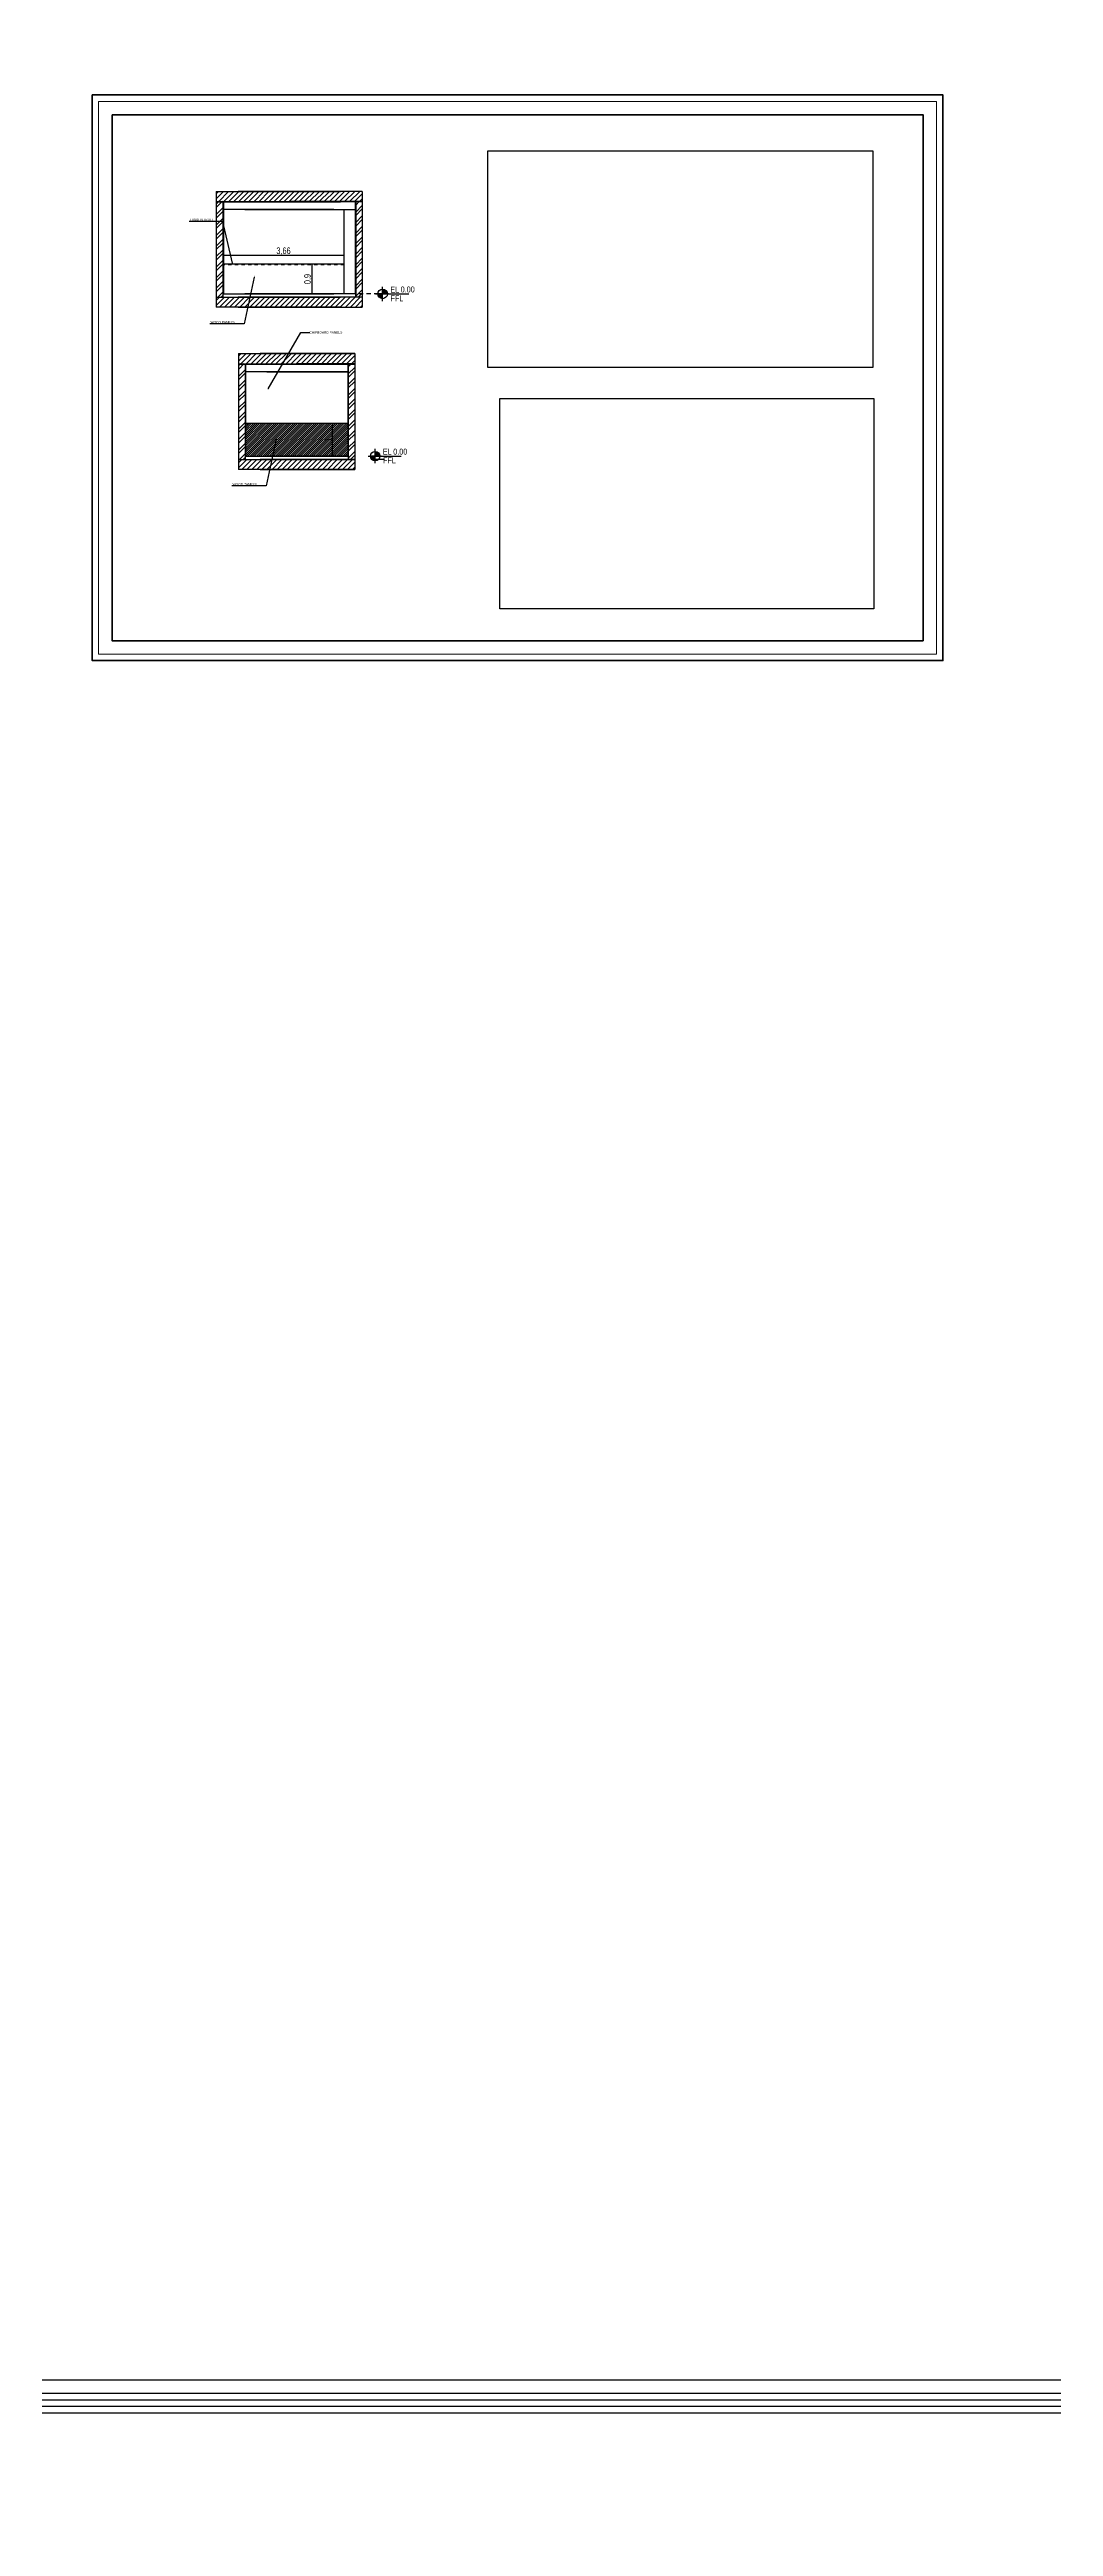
# Model space of a CAD drawing. Header units: inches. Extents: x -279 to 561, y -345 to 342.
# Drawn here: x -229.7 to -199.4, y -181.2 to -106.4 of the extents above; entities that cross this region are included whole.
import ezdxf
from ezdxf import colors
from ezdxf.entities.mleader import LeaderData, LeaderLine
from ezdxf.math import Vec2, Vec3

# ---------------------------------------------------------------- set-up
doc = ezdxf.new("R2010")
doc.units = ezdxf.units.IN
doc.header["$LTSCALE"] = 0.5
doc.header["$MEASUREMENT"] = 0
doc.linetypes.add('HIDDEN2', pattern=[0.1875, 0.125, -0.0625])
doc.linetypes.add('MV-X3EW$0$HIDDEN', pattern=[0.375, 0.25, -0.125])
for name, color, linetype in [('A-ANNO-LEVL-100', 7, 'Continuous'), ('CADER', 7, 'Continuous'), ('LIGHT', 2, 'Continuous'), ('MV-X3EW$0$M-HVAC-SLDF', 2, 'Continuous'), ('S-DIM', 7, 'Continuous'), ('TEXT', 3, 'Continuous'), ('WAL', 7, 'Continuous'), ('WATER', 50, 'Continuous')]:
    doc.layers.add(name, color=color, linetype=linetype)
doc.layers.add('G-ANNO-HLIN', color=5, linetype='Continuous', lineweight=50)
doc.styles.add('ROM', font='AGENCYR.TTF', dxfattribs={"width": 0.8})
doc.styles.get("Standard").update_dxf_attribs({"font": 'arial.ttf'})
doc.styles.add('T25-50', font='STENCIL.shx', dxfattribs={"height": 0.125})
doc.dimstyles.new('Copy(9) of ISO-25', dxfattribs={"dimtxt": 0.2, "dimasz": 0.02, "dimexe": 0.05, "dimexo": 0.05, "dimgap": 0.02, "dimtad": 1, "dimtxsty": 'ROM', "dimblk": 'ARCHTICK', "dimcen": 0.03, "dimse1": 1, "dimse2": 1, "dimclrd": 248, "dimclrt": 248, "dimadec": 0, "dimazin": 0, "dimtfac": 1, "dimtmove": 0, "dimatfit": 3, "dimldrblk": 'DOT', "dimfxl": 1, "dimarcsym": 0})
doc.dimstyles.get("Standard").update_dxf_attribs({"dimtxt": 0.18, "dimasz": 0.18, "dimexe": 0.18, "dimexo": 0.0625, "dimgap": 0.09, "dimtad": 0, "dimtih": 1, "dimtoh": 1, "dimzin": 0, "dimdsep": 46, "dimtxsty": 'Standard', "dimcen": 0.09, "dimadec": 0, "dimazin": 0, "dimtfac": 1, "dimtofl": 0, "dimtmove": 0, "dimatfit": 3, "dimfxl": 1, "dimtolj": 1, "dimtzin": 0, "dimarcsym": 0})
picture_1 = doc.add_image_def('image21.jpg', size_in_pixel=(3840, 2160))
picture_2 = doc.add_image_def('image23.jpg', size_in_pixel=(3840, 2160))
pattern_1 = [(45, (-389.48372, -96.70558), (-0.159099, 0.159099), []), (45, (-389.37766, -96.70558), (-0.159099, 0.159099), [])]

# ---------------------------------------------------------------- blocks, each defined once
blk = doc.blocks.new('*U473')
h = blk.add_hatch(color=256)
h.dxf.hatch_style = 1
h.paths.add_polyline_path([(0, 50), (0, 0), (50, 0, 0.414214)])
h.paths.add_polyline_path([(0, 0), (-50, 0, 0.414214), (0, -50)])
for p, q in [((-75, 0), (63, 0)), ((63, 0), (-50, 0)), ((0, -75), (0, 75)), ((0, 0), (275, 0))]:
    blk.add_line(p, q)
blk.add_circle((0, 0), 50)
at = {"style": 'T25-50', "width": 0.8}
for s, p in [('EL', (81, 15)), ('FFL', (83, -76))]:
    blk.add_text(s, height=62.5, dxfattribs=at).set_placement(p)
blk.add_attdef('LEVEL', (190, 16), '', height=62.5, dxfattribs=at)
blk = doc.blocks.new('_ArchTick')
at = {"color": 0, "linetype": 'ByBlock', "const_width": 0.15}
blk.add_lwpolyline([(-0.5, -0.5), (0.5, 0.5)], dxfattribs=at)
blk = doc.blocks.new('*D759')
at = {"layer": 'Defpoints', "color": 0, "transparency": 16777216}
for p in [(-448.912, -124.922), (-448.894, -124.922), (-448.894, -125.822)]:
    blk.add_point(p, dxfattribs=at)
at = {"layer": 'WAL', "color": 248, "lineweight": -2, "transparency": 16777216}
blk.add_line((-448.912, -125.822), (-448.912, -124.922), dxfattribs=at)
at = {"layer": 'WAL', "color": 248, "lineweight": -2, "transparency": 16777216, "xscale": 0.02, "yscale": 0.02, "zscale": 0.02}
for p, rotation in [((-448.912, -124.922), 90), ((-448.912, -125.822), 270)]:
    blk.add_blockref('_ArchTick', p, dxfattribs=dict(at, rotation=rotation))
at = {"layer": 'WAL', "color": 248, "transparency": 16777216, "insert": (-449.039, -125.372), "char_height": 0.2, "attachment_point": 5, "rotation": 90, "style": 'ROM'}
blk.add_mtext('0,9', dxfattribs=at)
blk = doc.blocks.new('_DOT')
at = {"color": 0, "linetype": 'ByBlock'}
blk.add_line((-0.5, 0), (-1, 0), dxfattribs=at)
at = {"color": 0, "linetype": 'ByBlock', "const_width": 0.5}
blk.add_lwpolyline([(-0.25, 0, 1), (0.25, 0, 1)], format="xyb", close=True, dxfattribs=at)
blk = doc.blocks.new('*D758')
at = {"layer": 'Defpoints', "color": 0, "transparency": 16777216}
for p in [(-451.611, -124.302), (-451.611, -124.661), (-447.952, -124.302)]:
    blk.add_point(p, dxfattribs=at)
at = {"layer": 'WAL', "color": 248, "lineweight": -2, "transparency": 16777216}
blk.add_line((-447.952, -124.661), (-451.611, -124.661), dxfattribs=at)
at = {"layer": 'WAL', "color": 248, "lineweight": -2, "transparency": 16777216, "xscale": 0.02, "yscale": 0.02, "zscale": 0.02, "rotation": 180}
blk.add_blockref('_ArchTick', (-451.611, -124.661), dxfattribs=at)
at = {"layer": 'WAL', "color": 248, "lineweight": -2, "transparency": 16777216, "xscale": 0.02, "yscale": 0.02, "zscale": 0.02}
blk.add_blockref('_ArchTick', (-447.952, -124.661), dxfattribs=at)
at = {"layer": 'WAL', "color": 248, "transparency": 16777216, "insert": (-449.781, -124.534), "char_height": 0.2, "attachment_point": 5, "style": 'ROM'}
blk.add_mtext('3,66', dxfattribs=at)
blk = doc.blocks.new('*D777')
at = {"layer": 'Defpoints', "color": 0, "transparency": 16777216}
for p in [(-450.236, -131.037), (-450.236, -132.037), (-449.315, -132.037)]:
    blk.add_point(p, dxfattribs=at)
at = {"layer": 'WAL', "color": 248, "lineweight": -2, "transparency": 16777216}
blk.add_line((-449.315, -131.037), (-449.315, -132.037), dxfattribs=at)
at = {"layer": 'WAL', "color": 248, "lineweight": -2, "transparency": 16777216, "xscale": 0.02, "yscale": 0.02, "zscale": 0.02}
for p, rotation in [((-449.315, -131.037), 90), ((-449.315, -132.037), 270)]:
    blk.add_blockref('_ArchTick', p, dxfattribs=dict(at, rotation=rotation))
at = {"layer": 'WAL', "color": 248, "transparency": 16777216, "insert": (-449.435, -131.537), "char_height": 0.2, "attachment_point": 5, "rotation": 90, "style": 'ROM'}
blk.add_mtext('1', dxfattribs=at)
blk = doc.blocks.new('*D1071')
at = {"color": 0, "linetype": 'ByBlock', "lineweight": -2, "transparency": 16777216}
for p, q in [((558.652, 342.279), (558.652, 342.473)), ((558.832, 342.293), (559.172, 342.293)), ((560.472, 342.293), (560.132, 342.293)), ((560.652, 342.279), (560.652, 342.473))]:
    blk.add_line(p, q, dxfattribs=at)
at = {"color": 0, "linetype": 'ByBlock', "transparency": 16777216}
for points in [[(558.832, 342.323), (558.832, 342.263), (558.652, 342.293)], [(560.472, 342.323), (560.472, 342.263), (560.652, 342.293)]]:
    blk.add_solid(points, dxfattribs=at)
at = {"layer": 'Defpoints', "color": 0, "linetype": 'ByBlock', "transparency": 16777216}
for p in [(558.652, 342.216), (560.652, 342.293), (560.652, 342.216)]:
    blk.add_point(p, dxfattribs=at)
at = {"layer": 'Defpoints', "color": 0, "ltscale": 0.5, "transparency": 16777216}
for p in [(-209.5, -305.36), (-209.5, -305.81), (-209.5, -305.81)]:
    blk.add_point(p, dxfattribs=at)
at = {"layer": 'S-DIM', "color": 0, "lineweight": -2, "ltscale": 0.5, "transparency": 16777216}
for p, q in [((-209.563, -305.36), (-209.68, -305.36)), ((-209.5, -305.18), (-209.5, -305)), ((-209.563, -305.81), (-209.68, -305.81)), ((-209.5, -305.99), (-209.5, -306.17))]:
    blk.add_line(p, q, dxfattribs=at)
at = {"layer": 'S-DIM', "color": 0, "ltscale": 0.5, "transparency": 16777216}
for points in [[(-209.53, -305.18), (-209.47, -305.18), (-209.5, -305.36)], [(-209.53, -305.99), (-209.47, -305.99), (-209.5, -305.81)]]:
    blk.add_solid(points, dxfattribs=at)
at = {"color": 0, "linetype": 'ByBlock', "transparency": 16777216, "insert": (559.652, 342.293), "char_height": 0.18, "attachment_point": 5}
blk.add_mtext('\\A1;2.0000', dxfattribs=at)
at = {"layer": 'S-DIM', "color": 0, "ltscale": 0.5, "transparency": 16777216, "insert": (-209.5, -305.585), "char_height": 0.18, "attachment_point": 5}
blk.add_mtext('\\A1;0.45', dxfattribs=at)
blk = doc.blocks.new('tttttttttttt')
at = {"linetype": 'Continuous', "lineweight": -3}
h = blk.add_hatch(dxfattribs=at)
h.set_pattern_fill('ANSI31', scale=0.86)
h.set_pattern_definition([(45, (-539.05836, 38.41324), (-0.07601398, 0.07601398), [])])
h.paths.add_polyline_path([(-447.4, -122.721), (-451.811, -122.73), (-451.811, -123.03), (-449.448, -123.021), (-444.833, -123.021), (-447.4, -123.021)])
h = blk.add_hatch(dxfattribs=at)
h.set_pattern_fill('ANSI32', scale=0.6)
h.set_pattern_definition(pattern_1)
h.paths.add_polyline_path([(-451.811, -125.922), (-451.611, -125.922), (-451.611, -123.022), (-451.811, -123.022)])
h = blk.add_hatch(dxfattribs=at)
h.set_pattern_fill('ANSI32', scale=0.6)
h.set_pattern_definition(pattern_1)
h.paths.add_polyline_path([(-447.4, -125.922), (-447.6, -125.922), (-447.6, -123.022), (-447.4, -123.022)])
h = blk.add_hatch(dxfattribs=at)
h.set_pattern_fill('ANSI31', scale=0.86)
h.set_pattern_definition([(45, (-350.33161, -96.70558), (-0.07601398, 0.07601398), [])])
h.paths.add_polyline_path([(-444.696, -125.922), (-451.811, -125.922), (-451.811, -126.222), (-447.4, -126.222), (-447.4, -125.922)])
for p, q in [((-451.811, -122.722), (-451.811, -126.222)), ((-451.811, -122.722), (-451.811, -126.222)), ((-451.811, -122.722), (-451.811, -126.222)), ((-451.811, -122.722), (-448.061, -122.722)), ((-451.811, -122.722), (-451.811, -126.222)), ((-447.4, -122.722), (-451.149, -122.722)), ((-447.4, -122.722), (-447.4, -126.222)), ((-447.4, -122.722), (-447.4, -126.222)), ((-447.4, -122.722), (-447.4, -126.222)), ((-447.4, -122.722), (-447.4, -126.222)), ((-451.811, -123.022), (-447.6, -123.04)), ((-447.4, -123.022), (-451.811, -123.04)), ((-451.611, -123.022), (-451.611, -125.922)), ((-451.611, -123.04), (-451.611, -125.922)), ((-451.609, -123.022), (-451.609, -125.922)), ((-451.597, -123.04), (-451.597, -125.822)), ((-448.261, -123.274), (-451.597, -123.274)), ((-450.949, -123.274), (-447.613, -123.274)), ((-447.952, -125.822), (-447.952, -123.274)), ((-447.613, -123.04), (-447.613, -125.822)), ((-447.601, -123.022), (-447.601, -125.922)), ((-447.6, -123.022), (-447.6, -125.922)), ((-447.6, -123.04), (-447.6, -125.922)), ((-447.952, -124.922), (-451.611, -124.922))]:
    blk.add_line(p, q)
at = {"color": 7}
for p, q in [((-451.811, -123.04), (-448.061, -123.04)), ((-447.4, -123.04), (-451.149, -123.04)), ((-451.611, -125.822), (-448.261, -125.822)), ((-447.6, -125.822), (-450.949, -125.822))]:
    blk.add_line(p, q, dxfattribs=at)
at = {"color": 7, "linetype": 'Continuous'}
for points in [[(-451.811, -125.922), (-448.061, -125.922)], [(-448.061, -126.222), (-451.811, -126.222)], [(-447.4, -125.922), (-451.149, -125.922)], [(-451.149, -126.222), (-447.4, -126.222)]]:
    blk.add_lwpolyline(points, dxfattribs=at)
at = {"layer": 'LIGHT', "color": 1, "linetype": 'HIDDEN2'}
blk.add_line((-447.952, -124.942), (-451.611, -124.942), dxfattribs=at)
at = {"layer": 'MV-X3EW$0$M-HVAC-SLDF', "color": 7, "linetype": 'MV-X3EW$0$HIDDEN'}
blk.add_line((-446.695, -125.822), (-447.618, -125.822), dxfattribs=at)
blk.add_line((-446.695, -125.822), (-447.618, -125.822), dxfattribs=at)
at = {"layer": 'A-ANNO-LEVL-100', "color": 7, "xscale": 0.002869115383497128, "yscale": 0.002869115383497128, "zscale": 0.002869115383497128}
blk.add_blockref('*U473', (-446.786, -125.822), dxfattribs=at).add_auto_attribs({'LEVEL': '0.00'})
at = {"layer": 'WAL'}
dim = blk.add_linear_dim(base=(-451.611, -124.661), p1=(-447.952, -124.302), p2=(-451.611, -124.302), dimstyle='Copy(9) of ISO-25', dxfattribs=at)
dim.commit()
dim.dimension.update_dxf_attribs({"geometry": '*D758', "text_midpoint": (-449.781, -124.534)})
dim = blk.add_linear_dim(base=(-448.912, -124.922), p1=(-448.894, -125.822), p2=(-448.894, -124.922), angle=90, dimstyle='Copy(9) of ISO-25', dxfattribs=at)
dim.commit()
dim.dimension.update_dxf_attribs({"geometry": '*D759', "text_midpoint": (-449.039, -125.372)})
at = {"layer": 'TEXT', "color": 7, "lineweight": 15, "ltscale": 8e-05}
ml = blk.add_multileader_mtext('Standard', dxfattribs=at)
ml.set_content('{\\W0.8;HIDDEN LIGHT}', color=7)
ml.set_leader_properties()
ml.build(insert=Vec2(0, 0))
ml.multileader.update_dxf_attribs({"text_right_attachment_type": 6, "dogleg_length": 0.2, "arrow_head_size": 0.05})
ctx = ml.context
ctx.base_point, ctx.char_height, ctx.arrow_head_size, ctx.landing_gap_size, ctx.plane_origin = Vec3(-452.612, -123.578), 0.07, 0.05, 0.09, Vec3(-453.866, -125.608)
ctx.right_attachment, ctx.text_align_type = 6, 1
notes = []
notes.append((ctx, [(0, (1, 1, 0), (-451.612, -123.627), (-1, 0), 0.276, [(0, [(-451.314, -124.942)], 0, [])])]))
ctx.mtext.insert, ctx.mtext.alignment, ctx.mtext.flow_direction = Vec3(-452.249, -123.543), 2, 5
ml = blk.add_multileader_mtext('Standard', dxfattribs=at)
ml.set_content('{\\W0.8;WOOD PANELS}', color=7)
ml.set_leader_properties()
ml.build(insert=Vec2(0, 0))
ml.multileader.update_dxf_attribs({"text_right_attachment_type": 6, "dogleg_length": 0.2, "arrow_head_size": 0.05})
ctx = ml.context
ctx.base_point, ctx.char_height, ctx.arrow_head_size, ctx.landing_gap_size, ctx.plane_origin = Vec3(-452.001, -126.673), 0.07, 0.05, 0.09, Vec3(-452.15, -125.059)
ctx.right_attachment, ctx.text_align_type = 6, 1
notes.append((ctx, [(0, (1, 1, 0), (-450.967, -126.721), (-1, 0), 0.276, [(0, [(-450.655, -125.263)], 0, [])])]))
ctx.mtext.insert, ctx.mtext.alignment, ctx.mtext.flow_direction = Vec3(-451.622, -126.637), 2, 5
for ctx, leaders in notes:
    for number, flags, end, landing, length, lines in leaders:
        leader = LeaderData()
        leader.index, (leader.has_last_leader_line, leader.has_dogleg_vector, leader.attachment_direction) = number, flags
        leader.last_leader_point, leader.dogleg_vector, leader.dogleg_length = Vec3(end), Vec3(landing), length
        for number, points, colour, breaks in lines:
            line = LeaderLine()
            line.index, line.vertices, line.color, line.breaks = number, Vec3.list(points), colors.encode_raw_color(colour), breaks
            leader.lines.append(line)
        ctx.leaders.append(leader)
blk = doc.blocks.new('fdddddddddddd')
at = {"linetype": 'Continuous', "lineweight": -3}
h = blk.add_hatch(dxfattribs=at)
h.set_pattern_fill('ANSI31', scale=0.86)
h.set_pattern_definition([(45, (-539.39514, 32.19842), (-0.07601398, 0.07601398), [])])
h.paths.add_polyline_path([(-448.63, -128.936), (-452.147, -128.945), (-452.147, -129.245), (-449.785, -129.236), (-445.17, -129.236), (-448.63, -129.236)])
h = blk.add_hatch(dxfattribs=at)
h.set_pattern_fill('ANSI32', scale=0.6)
h.set_pattern_definition([(45, (-389.8205, -102.9204), (-0.159099, 0.159099), []), (45, (-389.71444, -102.9204), (-0.159099, 0.159099), [])])
h.paths.add_polyline_path([(-452.147, -132.137), (-451.947, -132.137), (-451.947, -129.237), (-452.147, -129.237)])
h = blk.add_hatch(dxfattribs=at)
h.set_pattern_fill('ANSI32', scale=0.6)
h.set_pattern_definition([(45, (-390.71362, -102.9204), (-0.159099, 0.159099), []), (45, (-390.60755, -102.9204), (-0.159099, 0.159099), [])])
h.paths.add_polyline_path([(-448.63, -132.137), (-448.83, -132.137), (-448.83, -129.237), (-448.63, -129.237)])
h = blk.add_hatch(dxfattribs=at)
h.set_pattern_fill('ANSI31', scale=0.86)
h.set_pattern_definition([(45, (-350.66839, -102.9204), (-0.07601398, 0.07601398), [])])
h.paths.add_polyline_path([(-445.033, -132.137), (-452.147, -132.137), (-452.147, -132.437), (-448.63, -132.437), (-448.63, -132.137)])
at = {"layer": 'WATER'}
h = blk.add_hatch(dxfattribs=at)
h.set_pattern_fill('ANSI31', color=32, scale=0.36)
h.set_pattern_definition([(45, (-78.776777, 80.37357), (-0.031819805, 0.031819805), [])])
h.paths.add_polyline_path([(-451.934, -131.037), (-451.934, -132.037), (-448.843, -132.037), (-448.843, -131.037)])
h.paths.add_polyline_path([(-449.233, -131.605), (-449.233, -131.463), (-449.626, -131.463), (-449.626, -131.605)], flags=24)
for p, q in [((-452.147, -128.937), (-452.147, -132.437)), ((-452.147, -128.937), (-452.147, -132.437)), ((-452.147, -128.937), (-452.147, -132.437)), ((-452.147, -128.937), (-448.63, -128.937)), ((-452.147, -128.937), (-452.147, -132.437)), ((-452.147, -129.237), (-448.63, -129.252)), ((-448.63, -129.241), (-452.147, -129.255)), ((-451.947, -129.237), (-451.947, -132.137)), ((-451.947, -129.255), (-451.947, -132.137)), ((-451.946, -129.237), (-451.946, -132.137)), ((-451.934, -129.255), (-451.934, -132.037)), ((-448.83, -129.488), (-451.934, -129.488)), ((-448.63, -128.937), (-451.486, -128.937)), ((-451.286, -129.488), (-448.83, -129.488)), ((-448.843, -129.255), (-448.843, -132.037)), ((-448.831, -129.237), (-448.831, -132.137)), ((-448.83, -129.237), (-448.83, -132.137)), ((-448.83, -129.255), (-448.83, -132.137)), ((-448.63, -128.937), (-448.63, -132.437)), ((-448.63, -128.937), (-448.63, -132.437)), ((-448.63, -128.937), (-448.63, -132.437)), ((-448.63, -128.937), (-448.63, -132.437)), ((-451.947, -131.037), (-448.83, -131.037))]:
    blk.add_line(p, q)
at = {"color": 7}
for p, q in [((-452.147, -129.255), (-448.63, -129.255)), ((-448.63, -129.255), (-451.486, -129.255)), ((-451.947, -132.037), (-448.83, -132.037)), ((-448.83, -132.037), (-451.286, -132.037)), ((-447.937, -132.037), (-448.159, -132.037))]:
    blk.add_line(p, q, dxfattribs=at)
at = {"color": 7, "linetype": 'Continuous'}
for points in [[(-452.147, -132.137), (-448.63, -132.137)], [(-448.63, -132.437), (-452.147, -132.437)], [(-448.63, -132.137), (-451.486, -132.137)], [(-451.486, -132.437), (-448.63, -132.437)], [(-447.737, -132.137), (-448.119, -132.137)]]:
    blk.add_lwpolyline(points, dxfattribs=at)
at = {"layer": 'MV-X3EW$0$M-HVAC-SLDF', "color": 7, "linetype": 'MV-X3EW$0$HIDDEN'}
for p, q in [((-448.83, -132.037), (-448.848, -132.037)), ((-448.83, -132.037), (-448.848, -132.037)), ((-447.924, -132.037), (-448.159, -132.037)), ((-447.924, -132.037), (-448.159, -132.037))]:
    blk.add_line(p, q, dxfattribs=at)
at = {"layer": 'A-ANNO-LEVL-100', "color": 7, "xscale": 0.002869115383497128, "yscale": 0.002869115383497128, "zscale": 0.002869115383497128}
blk.add_blockref('*U473', (-448.016, -132.037), dxfattribs=at).add_auto_attribs({'LEVEL': '0.00'})
at = {"layer": 'WAL'}
dim = blk.add_linear_dim(base=(-449.315, -132.037), p1=(-450.236, -131.037), p2=(-450.236, -132.037), angle=90, dimstyle='Copy(9) of ISO-25', dxfattribs=at)
dim.commit()
dim.dimension.update_dxf_attribs({"geometry": '*D777', "text_midpoint": (-449.435, -131.537)})
at = {"layer": 'TEXT', "color": 7, "lineweight": 15, "ltscale": 8e-05}
ml = blk.add_multileader_mtext('Standard', dxfattribs=at)
ml.set_content('{\\W0.8;CHIPBOARD PANELS}', color=7)
ml.set_leader_properties()
ml.build(insert=Vec2(0, 0))
ml.multileader.update_dxf_attribs({"text_right_attachment_type": 6, "dogleg_length": 0.2, "arrow_head_size": 0.05})
ctx = ml.context
ctx.base_point, ctx.char_height, ctx.arrow_head_size, ctx.landing_gap_size, ctx.plane_origin = Vec3(-449.988, -128.3), 0.07, 0.05, 0.09, Vec3(-452.764, -129.84)
ctx.right_attachment, ctx.text_align_type = 6, 1
notes = []
notes.append((ctx, [(1, (1, 1, 0), (-450.264, -128.3), (1, 0), 0.276, [(0, [(-451.269, -130.043)], 0, [])])]))
ctx.mtext.insert, ctx.mtext.alignment, ctx.mtext.flow_direction = Vec3(-449.504, -128.264), 2, 5
ml = blk.add_multileader_mtext('Standard', dxfattribs=at)
ml.set_content('{\\W0.8;WOOD PANELS}', color=7)
ml.set_leader_properties()
ml.build(insert=Vec2(0, 0))
ml.multileader.update_dxf_attribs({"text_right_attachment_type": 6, "dogleg_length": 0.2, "arrow_head_size": 0.05})
ctx = ml.context
ctx.base_point, ctx.char_height, ctx.arrow_head_size, ctx.landing_gap_size, ctx.plane_origin = Vec3(-452.337, -132.888), 0.07, 0.05, 0.09, Vec3(-452.487, -131.274)
ctx.right_attachment, ctx.text_align_type = 6, 1
notes.append((ctx, [(0, (1, 1, 0), (-451.304, -132.936), (-1, 0), 0.276, [(0, [(-450.992, -131.477)], 0, [])])]))
ctx.mtext.insert, ctx.mtext.alignment, ctx.mtext.flow_direction = Vec3(-451.959, -132.852), 2, 5
for ctx, leaders in notes:
    for number, flags, end, landing, length, lines in leaders:
        leader = LeaderData()
        leader.index, (leader.has_last_leader_line, leader.has_dogleg_vector, leader.attachment_direction) = number, flags
        leader.last_leader_point, leader.dogleg_vector, leader.dogleg_length = Vec3(end), Vec3(landing), length
        for number, points, colour, breaks in lines:
            line = LeaderLine()
            line.index, line.vertices, line.color, line.breaks = number, Vec3.list(points), colors.encode_raw_color(colour), breaks
            leader.lines.append(line)
        ctx.leaders.append(leader)

msp = doc.modelspace()

# ---------------------------------------------------------------- linework, layer by layer
for points in [[(-118.38, -49.695), (-278.574, -49.695), (-278.574, -177.796), (-118.38, -177.796)], [(-118.576, -49.891), (-278.378, -49.891), (-278.378, -177.6), (-118.576, -177.6)], [(-118.771, -50.086), (-278.182, -50.086), (-278.182, -177.405), (-118.771, -177.405)], [(-118.967, -50.282), (-277.987, -50.282), (-277.987, -177.209), (-118.967, -177.209)], [(-119.371, -50.686), (-277.583, -50.686), (-277.583, -176.805), (-119.371, -176.805)]]:
    msp.add_lwpolyline(points, close=True)
at = {"layer": 'CADER', "lineweight": 18}
for points in [[(-228.421, -107.741), (-202.718, -107.741), (-202.718, -124.84), (-228.421, -124.84)], [(-228.225, -107.937), (-202.914, -107.937), (-202.914, -124.644), (-228.225, -124.644)]]:
    msp.add_lwpolyline(points, close=True, dxfattribs=at)
at = {"layer": 'G-ANNO-HLIN', "color": 0}
for points in [[(-228.421, -107.741), (-202.718, -107.741), (-202.718, -124.84), (-228.421, -124.84)], [(-227.821, -108.34), (-203.317, -108.34), (-203.317, -124.24), (-227.821, -124.24)]]:
    msp.add_lwpolyline(points, close=True, dxfattribs=at)

# ---------------------------------------------------------------- block references
for name, p in [('tttttttttttt', (227.14, 12.065)), ('fdddddddddddd', (228.144, 13.379))]:
    msp.add_blockref(name, p)

# ---------------------------------------------------------------- dimensions: what is measured, and where the dimension line sits
at = {"layer": 'S-DIM', "ltscale": 0.5}
dim = msp.add_linear_dim(base=(-209.5, -305.81), p1=(-209.5, -305.36), p2=(-209.5, -305.81), angle=90, dimstyle='Standard', dxfattribs=at)
dim.commit()
dim.dimension.update_dxf_attribs({"geometry": '*D1071', "text_midpoint": (-209.5, -305.585)})

# ---------------------------------------------------------------- pictures from other files: only their frames are drawn
image = msp.add_image(picture_1, insert=(-216.463, -115.975), size_in_units=(11.625, 6.539))
image.dxf.flags = 7
image = msp.add_image(picture_2, insert=(-216.106, -123.276), size_in_units=(11.302, 6.358))
image.dxf.flags = 7

doc.saveas('drawing.dxf')
